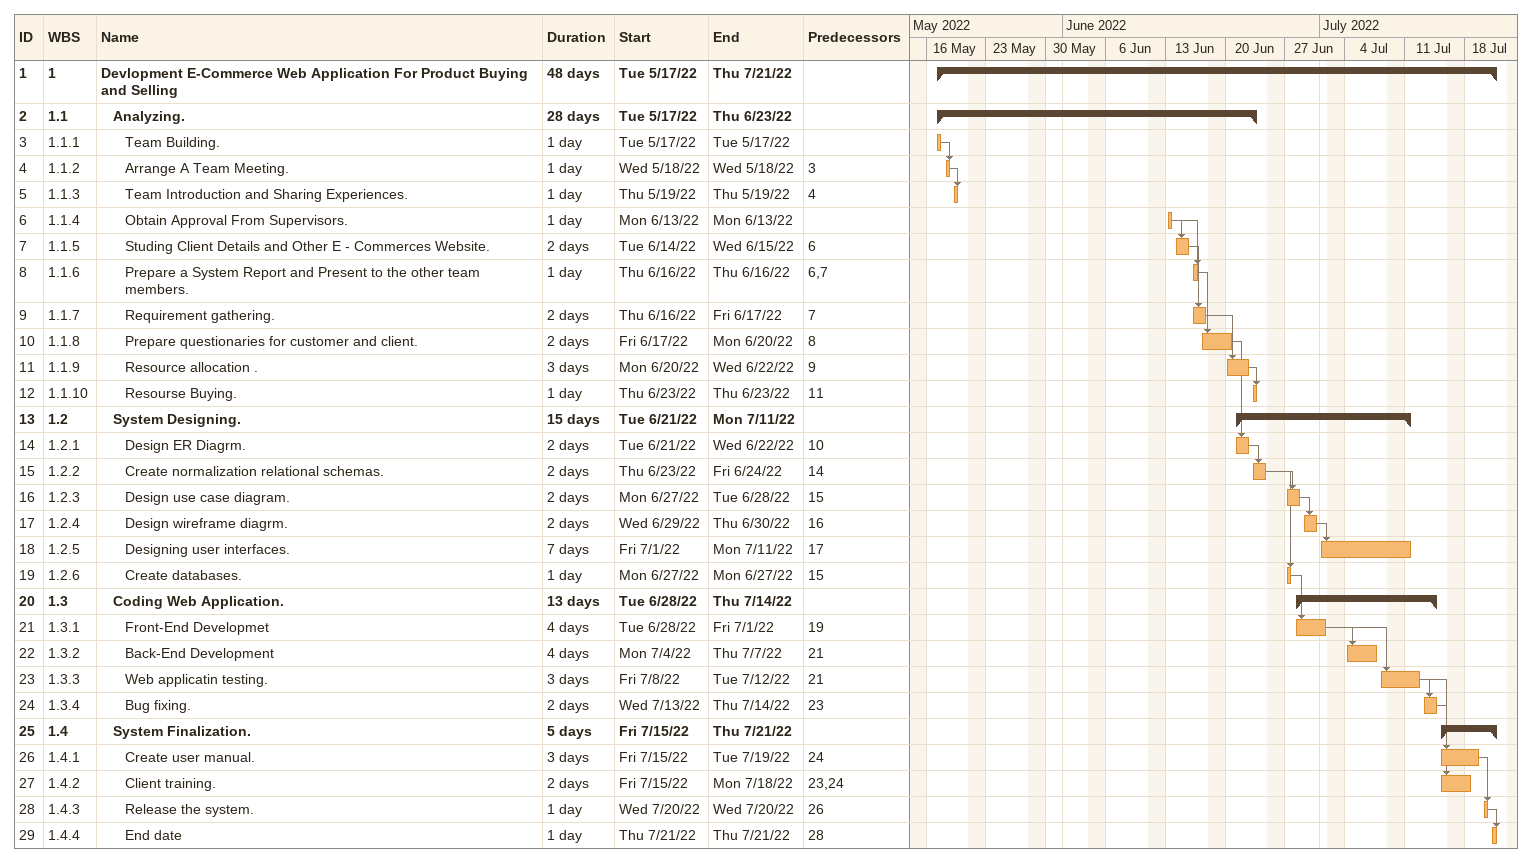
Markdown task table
| ID | WBS | Task | Duration | Start | Finish | Predecessors |
|---|---|---|---|---|---|---|
| 1 | 1 | **Devlopment E-Commerce Web Application For Product Buying and Selling** | 48d | 2022-05-17 | 2022-07-21 |  |
| 2 | 1.1 | **Analyzing.** | 28d | 2022-05-17 | 2022-06-23 |  |
| 3 | 1.1.1 | Team Building. | 1d | 2022-05-17 | 2022-05-17 |  |
| 4 | 1.1.2 | Arrange A Team Meeting. | 1d | 2022-05-18 | 2022-05-18 | 3 |
| 5 | 1.1.3 | Team Introduction and Sharing Experiences. | 1d | 2022-05-19 | 2022-05-19 | 4 |
| 6 | 1.1.4 | Obtain Approval From Supervisors. | 1d | 2022-06-13 | 2022-06-13 |  |
| 7 | 1.1.5 | Studing Client Details and Other E - Commerces Website. | 2d | 2022-06-14 | 2022-06-15 | 6 |
| 8 | 1.1.6 | Prepare a System Report and Present to the other team members. | 1d | 2022-06-16 | 2022-06-16 | 6, 7 |
| 9 | 1.1.7 | Requirement gathering. | 2d | 2022-06-16 | 2022-06-17 | 7 |
| 10 | 1.1.8 | Prepare questionaries for customer and client. | 2d | 2022-06-17 | 2022-06-20 | 8 |
| 11 | 1.1.9 | Resource allocation . | 3d | 2022-06-20 | 2022-06-22 | 9 |
| 12 | 1.1.10 | Resourse Buying. | 1d | 2022-06-23 | 2022-06-23 | 11 |
| 13 | 1.2 | **System Designing.** | 15d | 2022-06-21 | 2022-07-11 |  |
| 14 | 1.2.1 | Design ER Diagrm. | 2d | 2022-06-21 | 2022-06-22 | 10 |
| 15 | 1.2.2 | Create normalization relational schemas. | 2d | 2022-06-23 | 2022-06-24 | 14 |
| 16 | 1.2.3 | Design use case diagram. | 2d | 2022-06-27 | 2022-06-28 | 15 |
| 17 | 1.2.4 | Design wireframe diagrm. | 2d | 2022-06-29 | 2022-06-30 | 16 |
| 18 | 1.2.5 | Designing user interfaces. | 7d | 2022-07-01 | 2022-07-11 | 17 |
| 19 | 1.2.6 | Create databases. | 1d | 2022-06-27 | 2022-06-27 | 15 |
| 20 | 1.3 | **Coding Web Application.** | 13d | 2022-06-28 | 2022-07-14 |  |
| 21 | 1.3.1 | Front-End Developmet | 4d | 2022-06-28 | 2022-07-01 | 19 |
| 22 | 1.3.2 | Back-End Development | 4d | 2022-07-04 | 2022-07-07 | 21 |
| 23 | 1.3.3 | Web applicatin testing. | 3d | 2022-07-08 | 2022-07-12 | 21 |
| 24 | 1.3.4 | Bug fixing. | 2d | 2022-07-13 | 2022-07-14 | 23 |
| 25 | 1.4 | **System Finalization.** | 5d | 2022-07-15 | 2022-07-21 |  |
| 26 | 1.4.1 | Create user manual. | 3d | 2022-07-15 | 2022-07-19 | 24 |
| 27 | 1.4.2 | Client training. | 2d | 2022-07-15 | 2022-07-18 | 23, 24 |
| 28 | 1.4.3 | Release the system. | 1d | 2022-07-20 | 2022-07-20 | 26 |
| 29 | 1.4.4 | End date | 1d | 2022-07-21 | 2022-07-21 | 28 |
